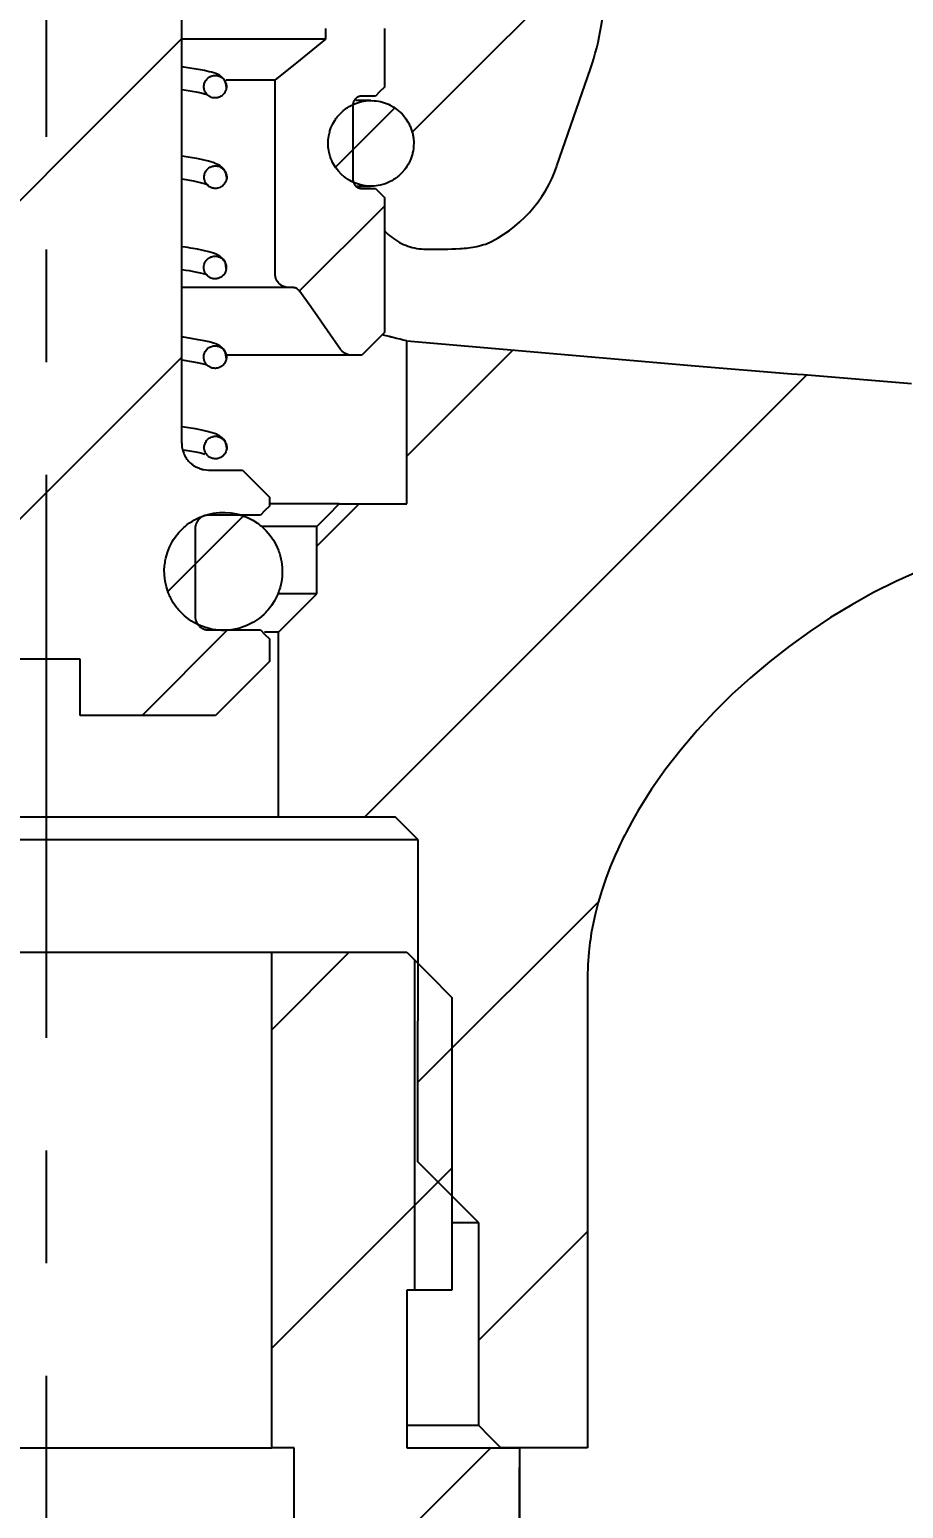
# Model space of a CAD drawing. Extents: x 0 to 1354, y 0 to 992.
# Drawn here: x 736.12 to 755.52, y 375.93 to 408.75 of the extents above; entities that cross this region are included whole.
import ezdxf

# ---------------------------------------------------------------- set-up
doc = ezdxf.new("R2010")
doc.units = 0
doc.header["$LTSCALE"] = 10
doc.header["$MEASUREMENT"] = 0
doc.header["$PDMODE"] = 3
doc.header["$PDSIZE"] = -10
doc.linetypes.add('CENTER', pattern=[2, 1.25, -0.25, 0.25, -0.25])
doc.layers.get('0').update_dxf_attribs({"linetype": 'CONTINUOUS'})
doc.layers.get('DEFPOINTS').update_dxf_attribs({"linetype": 'CONTINUOUS'})
doc.layers.add('1', color=7, linetype='CONTINUOUS')
doc.styles.add('Daelim Dimension', font='')
doc.styles.get('Daelim Dimension').set_extended_font_data('나눔고딕')
doc.dimstyles.new('DEFAULT', dxfattribs={"dimscale": 2, "dimtxt": 6, "dimasz": 2, "dimexe": 0, "dimexo": 2, "dimgap": 1, "dimtad": 1, "dimdec": 1, "dimzin": 9, "dimdsep": 46, "dimtxsty": 'Daelim Dimension', "dimcen": 0.5, "dimclrd": 5, "dimclre": 5, "dimclrt": 7, "dimadec": 1, "dimazin": 0, "dimtfac": 1, "dimtdec": 1, "dimtix": 1, "dimtmove": 0, "dimatfit": 3, "dimfxl": 1, "dimtolj": 1, "dimtzin": 1, "dimlwd": 9, "dimlwe": 9, "dimarcsym": 0})

# ---------------------------------------------------------------- blocks, each defined once
blk = doc.blocks.new('*D4')
at = {"color": 5, "lineweight": 9, "ltscale": 0.5, "transparency": 16777216}
for p, q in [((699.713, 471.394), (609.815, 471.394)), ((609.815, 467.394), (609.815, 316.775)), ((778.913, 312.775), (609.815, 312.775))]:
    blk.add_line(p, q, dxfattribs=at)
at = {"color": 5, "ltscale": 0.5, "transparency": 16777216}
for points in [[(609.149, 467.394), (610.482, 467.394), (609.815, 471.394)], [(609.149, 316.775), (610.482, 316.775), (609.815, 312.775)]]:
    blk.add_solid(points, dxfattribs=at)
at = {"layer": 'DEFPOINTS', "color": 0, "ltscale": 0.5, "transparency": 16777216}
for p in [(703.713, 471.394), (609.815, 312.775), (782.913, 312.775)]:
    blk.add_point(p, dxfattribs=at)
at = {"color": 7, "lineweight": -3, "ltscale": 0.5, "transparency": 16777216, "insert": (600.974, 392.085), "char_height": 12, "attachment_point": 5, "rotation": 90, "style": 'Daelim Dimension'}
blk.add_mtext('\\A1;158.6', dxfattribs=at)
blk = doc.blocks.new('*D5')
at = {"color": 5, "lineweight": 9, "ltscale": 0.5, "transparency": 16777216}
for p, q in [((690.623, 401.281), (649.23, 401.281)), ((649.23, 397.281), (649.23, 316.776)), ((778.913, 312.776), (649.23, 312.776))]:
    blk.add_line(p, q, dxfattribs=at)
at = {"color": 5, "ltscale": 0.5, "transparency": 16777216}
for points in [[(648.563, 397.281), (649.897, 397.281), (649.23, 401.281)], [(648.563, 316.776), (649.897, 316.776), (649.23, 312.776)]]:
    blk.add_solid(points, dxfattribs=at)
at = {"layer": 'DEFPOINTS', "color": 0, "ltscale": 0.5, "transparency": 16777216}
for p in [(694.623, 401.281), (649.23, 312.776), (782.913, 312.776)]:
    blk.add_point(p, dxfattribs=at)
at = {"color": 7, "lineweight": -3, "ltscale": 0.5, "transparency": 16777216, "insert": (640.389, 357.028), "char_height": 12, "attachment_point": 5, "rotation": 90, "style": 'Daelim Dimension'}
blk.add_mtext('\\A1;88.5', dxfattribs=at)

msp = doc.modelspace()

# ---------------------------------------------------------------- linework, layer by layer
at = {"color": 1, "linetype": 'CENTER'}
msp.add_line((736.499, 346.37), (736.499, 447.225), dxfattribs=at)
msp.add_line((747.829, 405.723), (748.57, 407.877))
for points in [[(739.499, 432.425), (739.499, 399.575)], [(744.617, 406.471), (748.893, 410.748)], [(742.699, 408.536), (742.699, 408.775)], [(743.999, 408.775), (743.999, 407.475)], [(733.499, 402.546), (739.499, 408.546)], [(742.699, 408.536), (742.481, 408.536), (741.84, 408.536), (740.822, 408.536), (739.499, 408.536)], [(741.574, 407.625), (742.137, 408.081), (742.699, 408.536)], [(740.211, 407.79), (740.164, 407.803), (740.113, 407.816), (740.004, 407.84), (739.877, 407.864), (739.723, 407.89), (739.548, 407.917), (739.503, 407.924)], [(740.061, 407.312), (740.045, 407.33), (740.031, 407.351), (740.025, 407.362), (740.019, 407.372), (740.014, 407.384), (740.009, 407.395), (740.005, 407.407), (740.002, 407.418), (739.999, 407.43), (739.997, 407.442), (739.994, 407.467), (739.994, 407.491), (739.996, 407.516), (740, 407.54), (740.007, 407.564), (740.016, 407.586), (740.021, 407.598), (740.027, 407.608), (740.033, 407.619), (740.04, 407.629), (740.055, 407.648), (740.072, 407.666), (740.091, 407.682), (740.111, 407.696), (740.122, 407.702), (740.133, 407.708), (740.144, 407.713), (740.155, 407.718), (740.179, 407.725), (740.203, 407.73), (740.215, 407.732), (740.227, 407.733), (740.24, 407.734), (740.252, 407.734), (740.276, 407.732), (740.3, 407.727), (740.312, 407.724), (740.324, 407.72), (740.336, 407.716), (740.347, 407.711), (740.358, 407.706), (740.369, 407.7), (740.379, 407.694), (740.389, 407.687), (740.409, 407.671), (740.426, 407.654), (740.442, 407.635), (740.456, 407.615), (740.468, 407.594), (740.477, 407.571), (740.482, 407.56), (740.485, 407.548), (740.488, 407.536), (740.49, 407.524), (740.493, 407.499), (740.493, 407.475), (740.491, 407.45), (740.487, 407.426), (740.484, 407.414), (740.48, 407.403), (740.476, 407.391), (740.471, 407.38), (740.46, 407.358), (740.447, 407.337), (740.439, 407.327), (740.432, 407.318), (740.423, 407.309), (740.414, 407.3), (740.396, 407.284), (740.376, 407.27), (740.365, 407.264), (740.354, 407.258), (740.343, 407.253), (740.332, 407.248), (740.32, 407.244), (740.308, 407.241), (740.296, 407.238), (740.284, 407.236), (740.26, 407.233), (740.235, 407.232), (740.223, 407.233), (740.211, 407.234), (740.199, 407.236), (740.187, 407.239), (740.163, 407.245), (740.14, 407.255), (740.129, 407.26), (740.118, 407.266), (740.108, 407.272), (740.098, 407.279), (740.079, 407.294), (740.061, 407.312)], [(740.493, 407.466), (740.482, 407.551), (740.457, 407.62), (740.423, 407.668), (740.385, 407.705), (740.344, 407.733), (740.307, 407.754), (740.258, 407.775), (740.211, 407.79)], [(739.508, 407.418), (739.691, 407.389), (739.822, 407.366), (739.931, 407.345), (740.008, 407.327), (740.066, 407.311)], [(741.574, 407.625), (741.295, 407.625), (740.488, 407.625)], [(741.574, 403.325), (741.574, 407.625)], [(743.999, 407.475), (743.899, 407.375), (743.799, 407.275)], [(742.978, 405.608), (742.92, 405.682), (742.871, 405.76), (742.849, 405.801), (742.829, 405.843), (742.812, 405.887), (742.796, 405.931), (742.772, 406.021), (742.756, 406.112), (742.754, 406.136), (742.752, 406.159), (742.75, 406.182), (742.75, 406.206), (742.75, 406.253), (742.752, 406.299), (742.764, 406.391), (742.785, 406.482), (742.791, 406.504), (742.799, 406.527), (742.806, 406.549), (742.814, 406.571), (742.832, 406.614), (742.853, 406.656), (742.875, 406.696), (742.899, 406.736), (742.911, 406.756), (742.925, 406.775), (742.939, 406.794), (742.953, 406.813), (743.014, 406.883), (743.081, 406.947), (743.118, 406.976), (743.155, 407.004), (743.175, 407.017), (743.194, 407.03), (743.214, 407.042), (743.234, 407.054), (743.318, 407.095), (743.404, 407.128), (743.427, 407.135), (743.449, 407.142), (743.472, 407.148), (743.495, 407.153), (743.541, 407.162), (743.587, 407.169), (743.679, 407.175), (743.773, 407.172), (743.819, 407.168), (743.865, 407.161), (743.911, 407.151), (743.956, 407.14), (744, 407.126), (744.044, 407.11), (744.087, 407.092), (744.13, 407.072), (744.211, 407.026), (744.286, 406.972), (744.304, 406.958), (744.322, 406.943), (744.34, 406.927), (744.357, 406.911), (744.39, 406.878), (744.421, 406.843), (744.478, 406.77), (744.528, 406.691), (744.539, 406.67), (744.549, 406.649), (744.56, 406.628), (744.569, 406.607), (744.587, 406.564), (744.602, 406.52), (744.616, 406.476), (744.627, 406.431), (744.632, 406.408), (744.636, 406.385), (744.64, 406.362), (744.643, 406.338), (744.649, 406.245), (744.647, 406.152), (744.642, 406.106), (744.635, 406.06), (744.631, 406.037), (744.626, 406.014), (744.62, 405.991), (744.614, 405.969), (744.585, 405.88), (744.547, 405.796), (744.536, 405.775), (744.525, 405.754), (744.513, 405.734), (744.5, 405.714), (744.474, 405.675), (744.446, 405.638), (744.386, 405.568), (744.318, 405.504), (744.3, 405.489), (744.281, 405.474), (744.263, 405.46), (744.244, 405.447), (744.205, 405.421), (744.165, 405.397), (744.124, 405.375), (744.082, 405.356), (744.039, 405.338), (743.994, 405.322), (743.905, 405.298), (743.813, 405.282), (743.767, 405.278), (743.72, 405.275), (743.673, 405.276), (743.626, 405.278), (743.534, 405.29), (743.444, 405.31), (743.399, 405.324), (743.355, 405.34), (743.312, 405.358), (743.27, 405.378), (743.229, 405.4), (743.189, 405.424), (743.17, 405.437), (743.15, 405.45), (743.131, 405.464), (743.113, 405.478), (743.042, 405.539), (742.978, 405.608)], [(742.912, 405.695), (744.229, 407.013)], [(743.499, 407.275), (743.48, 407.274), (743.46, 407.271), (743.441, 407.267), (743.423, 407.26), (743.414, 407.256), (743.405, 407.252), (743.397, 407.247), (743.388, 407.242), (743.373, 407.23), (743.358, 407.217), (743.345, 407.202), (743.333, 407.186), (743.323, 407.17), (743.315, 407.152), (743.311, 407.143), (743.308, 407.133), (743.305, 407.124), (743.303, 407.114), (743.302, 407.105), (743.3, 407.095), (743.3, 407.085), (743.299, 407.075)], [(743.299, 407.075), (743.299, 405.425)], [(743.699, 407.175), (743.616, 407.175), (743.368, 407.175)], [(743.799, 407.275), (743.499, 407.275)], [(740.475, 405.588), (740.435, 405.649), (740.395, 405.695), (740.357, 405.725), (740.319, 405.747), (740.261, 405.774), (740.201, 405.797), (740.095, 405.83), (739.971, 405.859), (739.836, 405.886), (739.685, 405.912), (739.509, 405.939)], [(740.001, 405.445), (740, 405.469), (740, 405.494), (740.003, 405.519), (740.009, 405.543), (740.012, 405.554), (740.016, 405.566), (740.021, 405.577), (740.026, 405.588), (740.038, 405.61), (740.053, 405.63), (740.069, 405.648), (740.087, 405.665), (740.106, 405.68), (740.127, 405.694), (740.137, 405.699), (740.149, 405.705), (740.16, 405.709), (740.172, 405.714), (740.183, 405.717), (740.195, 405.72), (740.207, 405.722), (740.219, 405.724), (740.244, 405.726), (740.268, 405.725), (740.281, 405.724), (740.293, 405.722), (740.305, 405.72), (740.317, 405.717), (740.34, 405.709), (740.362, 405.699), (740.373, 405.693), (740.384, 405.687), (740.394, 405.68), (740.404, 405.672), (740.422, 405.656), (740.439, 405.638), (740.447, 405.629), (740.454, 405.619), (740.461, 405.609), (740.467, 405.598), (740.473, 405.587), (740.478, 405.576), (740.483, 405.565), (740.487, 405.553), (740.494, 405.53), (740.498, 405.505), (740.499, 405.481), (740.499, 405.456), (740.496, 405.432), (740.49, 405.408), (740.487, 405.396), (740.483, 405.384), (740.478, 405.373), (740.473, 405.362), (740.461, 405.341), (740.446, 405.321), (740.43, 405.302), (740.413, 405.285), (740.403, 405.277), (740.393, 405.27), (740.383, 405.263), (740.372, 405.257), (740.351, 405.246), (740.328, 405.237), (740.316, 405.233), (740.304, 405.23), (740.292, 405.228), (740.28, 405.226), (740.255, 405.224), (740.231, 405.225), (740.218, 405.226), (740.206, 405.228), (740.194, 405.23), (740.182, 405.233), (740.171, 405.237), (740.159, 405.241), (740.148, 405.246), (740.137, 405.251), (740.115, 405.264), (740.095, 405.278), (740.077, 405.294), (740.06, 405.312), (740.045, 405.331), (740.032, 405.352), (740.026, 405.363), (740.021, 405.374), (740.016, 405.385), (740.012, 405.397), (740.006, 405.421), (740.001, 405.445)], [(739.503, 405.435), (739.764, 405.391), (739.88, 405.367), (739.973, 405.344), (740.027, 405.328), (740.065, 405.315), (740.081, 405.308)], [(740.499, 405.461), (740.487, 405.524), (740.475, 405.588)], [(743.299, 405.425), (743.3, 405.406), (743.303, 405.386), (743.305, 405.377), (743.308, 405.367), (743.311, 405.358), (743.315, 405.349), (743.319, 405.34), (743.323, 405.331), (743.328, 405.322), (743.333, 405.314), (743.345, 405.298), (743.358, 405.284), (743.373, 405.271), (743.388, 405.259), (743.405, 405.249), (743.423, 405.24), (743.432, 405.237), (743.441, 405.234), (743.451, 405.231), (743.46, 405.229), (743.48, 405.226), (743.499, 405.225)], [(743.37, 405.275), (743.617, 405.275), (743.699, 405.275)], [(743.499, 405.225), (743.799, 405.225)], [(743.799, 405.225), (743.899, 405.125), (743.999, 405.025)], [(742.116, 402.95), (743.999, 404.833)], [(743.999, 405.025), (743.999, 402.025)], [(743.999, 404.288), (744.009, 404.277), (744.045, 404.24), (744.082, 404.205), (744.121, 404.172), (744.161, 404.14), (744.202, 404.11), (744.245, 404.081), (744.289, 404.054), (744.334, 404.028), (744.379, 404.005), (744.426, 403.984), (744.473, 403.964), (744.521, 403.946), (744.569, 403.931), (744.619, 403.917), (744.669, 403.905), (744.72, 403.895), (744.77, 403.887), (744.821, 403.881), (744.872, 403.877), (744.923, 403.875), (744.974, 403.876)], [(739.578, 403.921), (739.502, 403.932)], [(740.49, 403.439), (740.483, 403.525), (740.462, 403.595), (740.431, 403.645), (740.395, 403.683), (740.356, 403.715), (740.319, 403.738), (740.265, 403.765), (740.208, 403.787), (740.102, 403.82), (739.98, 403.85), (739.848, 403.877), (739.699, 403.902), (739.639, 403.912), (739.578, 403.921)], [(739.505, 403.426), (739.589, 403.414), (739.668, 403.401), (739.798, 403.377), (739.907, 403.354), (739.979, 403.335), (740.033, 403.319), (740.06, 403.309), (740.073, 403.303), (740.074, 403.302)], [(740.054, 403.304), (740.039, 403.323), (740.026, 403.344), (740.02, 403.355), (740.014, 403.366), (740.009, 403.377), (740.005, 403.389), (740.002, 403.4), (739.998, 403.412), (739.996, 403.424), (739.994, 403.436), (739.992, 403.461), (739.992, 403.485), (739.995, 403.51), (740, 403.534), (740.007, 403.557), (740.017, 403.58), (740.022, 403.591), (740.029, 403.602), (740.035, 403.612), (740.042, 403.622), (740.058, 403.641), (740.076, 403.658), (740.095, 403.673), (740.115, 403.687), (740.126, 403.693), (740.137, 403.698), (740.149, 403.703), (740.16, 403.707), (740.184, 403.714), (740.208, 403.719), (740.22, 403.72), (740.232, 403.721), (740.245, 403.721), (740.257, 403.721), (740.281, 403.718), (740.305, 403.713), (740.317, 403.709), (740.329, 403.705), (740.34, 403.701), (740.351, 403.696), (740.362, 403.69), (740.373, 403.684), (740.383, 403.677), (740.393, 403.67), (740.412, 403.654), (740.429, 403.636), (740.444, 403.617), (740.458, 403.596), (740.469, 403.575), (740.478, 403.552), (740.482, 403.54), (740.485, 403.528), (740.487, 403.516), (740.489, 403.504), (740.491, 403.48), (740.491, 403.455), (740.488, 403.43), (740.483, 403.407), (740.48, 403.395), (740.476, 403.383), (740.472, 403.372), (740.466, 403.36), (740.455, 403.339), (740.441, 403.319), (740.433, 403.309), (740.425, 403.3), (740.416, 403.291), (740.408, 403.282), (740.388, 403.267), (740.368, 403.254), (740.357, 403.248), (740.346, 403.242), (740.335, 403.237), (740.323, 403.233), (740.312, 403.229), (740.3, 403.226), (740.288, 403.224), (740.276, 403.222), (740.251, 403.219), (740.227, 403.22), (740.214, 403.221), (740.202, 403.222), (740.19, 403.225), (740.178, 403.227), (740.155, 403.235), (740.132, 403.245), (740.121, 403.25), (740.111, 403.256), (740.1, 403.263), (740.09, 403.27), (740.072, 403.286), (740.054, 403.304)], [(741.874, 403.025), (741.86, 403.026), (741.845, 403.027), (741.83, 403.028), (741.816, 403.031), (741.802, 403.034), (741.787, 403.038), (741.773, 403.043), (741.76, 403.048), (741.733, 403.061), (741.708, 403.076), (741.696, 403.084), (741.684, 403.093), (741.673, 403.103), (741.662, 403.113), (741.643, 403.135), (741.625, 403.158), (741.617, 403.171), (741.61, 403.184), (741.603, 403.197), (741.597, 403.21), (741.592, 403.224), (741.587, 403.238), (741.583, 403.252), (741.58, 403.267), (741.576, 403.296), (741.574, 403.325)], [(741.874, 403.025), (741.591, 403.025), (740.77, 403.025), (739.499, 403.025)], [(741.96, 403.025), (741.874, 403.025)], [(742.124, 402.94), (742.117, 402.95), (742.109, 402.959), (742.101, 402.967), (742.092, 402.976), (742.073, 402.99), (742.053, 403.003), (742.042, 403.008), (742.031, 403.012), (742.019, 403.016), (742.008, 403.02), (741.996, 403.022), (741.984, 403.024), (741.972, 403.025), (741.96, 403.025)], [(743.025, 401.653), (742.74, 402.061), (742.454, 402.468), (742.289, 402.704), (742.124, 402.94)], [(740.206, 401.791), (740.159, 401.805), (740.107, 401.818), (739.997, 401.842), (739.869, 401.867), (739.714, 401.893), (739.538, 401.92), (739.503, 401.925)], [(740.491, 401.462), (740.481, 401.547), (740.457, 401.617), (740.423, 401.666), (740.385, 401.703), (740.344, 401.732), (740.306, 401.753), (740.256, 401.776), (740.206, 401.791)], [(743.999, 402.025), (743.749, 401.775), (743.499, 401.525)], [(744.499, 401.839), (744.49, 401.841), (744.462, 401.848), (744.415, 401.86), (744.349, 401.876), (744.265, 401.896), (744.163, 401.921), (744.148, 401.924), (744.134, 401.928), (744.119, 401.932), (744.104, 401.935), (744.073, 401.943), (744.041, 401.95), (743.951, 401.972)], [(744.499, 398.225), (744.499, 401.839)], [(744.499, 401.839), (746.632, 401.655), (748.765, 401.471), (750.898, 401.29), (753.032, 401.113), (753.299, 401.092), (753.565, 401.071), (753.832, 401.049), (754.099, 401.028), (754.633, 400.986), (755.166, 400.942), (755.699, 400.894)], [(732.149, 394.125), (739.499, 401.475)], [(740.072, 401.298), (740.054, 401.316), (740.039, 401.335), (740.032, 401.346), (740.026, 401.356), (740.02, 401.367), (740.014, 401.378), (740.01, 401.389), (740.005, 401.401), (740.002, 401.413), (739.999, 401.424), (739.994, 401.449), (739.992, 401.473), (739.992, 401.498), (739.995, 401.522), (740, 401.546), (740.008, 401.569), (740.012, 401.581), (740.017, 401.592), (740.023, 401.603), (740.029, 401.614), (740.043, 401.634), (740.059, 401.653), (740.076, 401.67), (740.095, 401.685), (740.106, 401.692), (740.116, 401.699), (740.127, 401.705), (740.138, 401.71), (740.161, 401.719), (740.184, 401.726), (740.196, 401.729), (740.209, 401.731), (740.221, 401.732), (740.233, 401.733), (740.258, 401.732), (740.282, 401.73), (740.294, 401.727), (740.306, 401.724), (740.318, 401.721), (740.329, 401.717), (740.341, 401.712), (740.352, 401.707), (740.363, 401.702), (740.373, 401.695), (740.394, 401.681), (740.412, 401.665), (740.429, 401.648), (740.445, 401.629), (740.458, 401.608), (740.469, 401.586), (740.474, 401.575), (740.478, 401.563), (740.482, 401.551), (740.485, 401.54), (740.49, 401.516), (740.492, 401.491), (740.492, 401.466), (740.489, 401.442), (740.487, 401.43), (740.484, 401.418), (740.48, 401.406), (740.476, 401.394), (740.467, 401.372), (740.455, 401.35), (740.441, 401.33), (740.425, 401.311), (740.408, 401.294), (740.388, 401.279), (740.378, 401.272), (740.368, 401.265), (740.357, 401.259), (740.346, 401.254), (740.335, 401.249), (740.323, 401.245), (740.312, 401.241), (740.3, 401.238), (740.276, 401.233), (740.251, 401.231), (740.239, 401.231), (740.227, 401.232), (740.214, 401.233), (740.202, 401.234), (740.178, 401.239), (740.155, 401.247), (740.143, 401.251), (740.132, 401.257), (740.121, 401.262), (740.111, 401.269), (740.09, 401.282), (740.072, 401.298)], [(743.271, 401.525), (742.941, 401.525), (741.984, 401.525), (740.493, 401.525)], [(743.271, 401.525), (743.235, 401.527), (743.2, 401.534), (743.182, 401.539), (743.165, 401.544), (743.149, 401.551), (743.132, 401.559), (743.117, 401.568), (743.102, 401.578), (743.087, 401.588), (743.073, 401.6), (743.06, 401.612), (743.048, 401.625), (743.036, 401.639), (743.025, 401.653)], [(743.499, 401.525), (743.271, 401.525)], [(744.499, 399.283), (746.853, 401.636)], [(739.504, 401.42), (739.762, 401.378), (739.881, 401.356), (739.977, 401.335), (740.023, 401.323), (740.061, 401.313)], [(743.556, 391.268), (753.374, 401.086)], [(740.273, 399.768), (740.227, 399.786), (740.176, 399.803), (740.068, 399.833), (739.944, 399.861), (739.807, 399.887), (739.653, 399.913), (739.508, 399.935)], [(739.499, 399.575), (739.5, 399.561), (739.5, 399.546), (739.501, 399.531), (739.502, 399.516), (739.506, 399.487), (739.511, 399.458), (739.525, 399.401), (739.545, 399.346), (739.557, 399.319), (739.57, 399.292), (739.585, 399.266), (739.601, 399.241), (739.618, 399.217), (739.636, 399.194), (739.655, 399.172), (739.676, 399.151), (739.697, 399.13), (739.719, 399.111), (739.73, 399.102), (739.742, 399.093), (739.754, 399.084), (739.766, 399.076), (739.817, 399.046), (739.87, 399.021), (739.897, 399.01), (739.925, 399.001), (739.94, 398.997), (739.954, 398.993), (739.968, 398.99), (739.983, 398.987), (740.041, 398.978), (740.099, 398.975)], [(740.031, 399.352), (740.02, 399.375), (740.012, 399.398), (740.008, 399.41), (740.005, 399.422), (740.003, 399.434), (740.001, 399.446), (740, 399.458), (740, 399.47), (740, 399.483), (740.001, 399.495), (740.004, 399.519), (740.01, 399.543), (740.018, 399.567), (740.028, 399.589), (740.04, 399.61), (740.054, 399.63), (740.062, 399.64), (740.071, 399.649), (740.079, 399.657), (740.088, 399.665), (740.108, 399.68), (740.129, 399.693), (740.151, 399.704), (740.174, 399.713), (740.186, 399.716), (740.198, 399.719), (740.21, 399.722), (740.222, 399.723), (740.246, 399.725), (740.271, 399.724), (740.283, 399.723), (740.295, 399.721), (740.307, 399.718), (740.319, 399.715), (740.342, 399.707), (740.365, 399.697), (740.376, 399.691), (740.386, 399.684), (740.396, 399.677), (740.406, 399.67), (740.415, 399.662), (740.424, 399.654), (740.433, 399.645), (740.441, 399.636), (740.456, 399.616), (740.469, 399.595), (740.48, 399.573), (740.488, 399.55), (740.494, 399.526), (740.498, 399.502), (740.499, 399.49), (740.5, 399.477), (740.5, 399.465), (740.499, 399.453), (740.496, 399.429), (740.49, 399.405), (740.482, 399.381), (740.472, 399.359), (740.466, 399.348), (740.46, 399.338), (740.453, 399.327), (740.446, 399.318), (740.429, 399.299), (740.411, 399.282), (740.402, 399.275), (740.392, 399.267), (740.382, 399.261), (740.371, 399.254), (740.349, 399.243), (740.326, 399.235), (740.314, 399.231), (740.302, 399.228), (740.29, 399.226), (740.278, 399.224), (740.266, 399.223), (740.254, 399.223), (740.241, 399.223), (740.229, 399.224), (740.205, 399.227), (740.181, 399.233), (740.169, 399.236), (740.158, 399.241), (740.146, 399.245), (740.135, 399.251), (740.114, 399.263), (740.094, 399.278), (740.085, 399.286), (740.076, 399.294), (740.067, 399.303), (740.059, 399.312), (740.044, 399.331), (740.031, 399.352)], [(740.5, 399.461), (740.487, 399.545), (740.462, 399.613), (740.429, 399.661), (740.391, 399.698), (740.349, 399.728), (740.309, 399.751), (740.291, 399.76), (740.273, 399.768)], [(739.537, 399.425), (739.684, 399.401), (739.814, 399.377), (739.922, 399.353), (740.013, 399.33)], [(740.099, 398.975), (740.849, 398.975)], [(740.849, 398.975), (741.149, 398.675), (741.449, 398.375)], [(741.449, 398.175), (741.349, 398.075), (741.249, 397.975)], [(741.449, 398.375), (741.449, 398.175)], [(742.999, 398.225), (742.6, 398.225), (741.45, 398.225)], [(742.499, 397.725), (742.749, 397.975), (742.999, 398.225)], [(742.499, 397.283), (743.442, 398.225)], [(742.999, 398.225), (744.499, 398.225)], [(739.132, 396.51), (739.117, 396.638), (739.115, 396.766), (739.119, 396.83), (739.125, 396.893), (739.13, 396.925), (739.135, 396.957), (739.141, 396.989), (739.148, 397.021), (739.183, 397.144), (739.23, 397.263), (739.244, 397.292), (739.258, 397.321), (739.273, 397.35), (739.289, 397.378), (739.322, 397.433), (739.358, 397.486), (739.438, 397.587), (739.527, 397.679), (739.551, 397.701), (739.575, 397.723), (739.6, 397.743), (739.625, 397.763), (739.677, 397.801), (739.73, 397.836), (739.786, 397.869), (739.842, 397.899), (739.871, 397.913), (739.901, 397.926), (739.931, 397.939), (739.961, 397.95), (740.083, 397.99), (740.208, 398.017), (740.272, 398.026), (740.336, 398.032), (740.368, 398.034), (740.401, 398.035), (740.433, 398.035), (740.465, 398.035), (740.593, 398.024), (740.719, 398.002), (740.75, 397.994), (740.781, 397.986), (740.812, 397.976), (740.843, 397.967), (740.904, 397.944), (740.963, 397.92), (741.077, 397.861), (741.185, 397.792), (741.211, 397.773), (741.237, 397.753), (741.262, 397.733), (741.286, 397.712), (741.333, 397.668), (741.378, 397.623), (741.421, 397.575), (741.462, 397.525), (741.5, 397.473), (741.535, 397.419), (741.598, 397.307), (741.649, 397.19), (741.66, 397.16), (741.671, 397.129), (741.68, 397.098), (741.689, 397.067), (741.704, 397.004), (741.716, 396.941), (741.731, 396.814), (741.734, 396.686), (741.732, 396.654), (741.73, 396.621), (741.727, 396.589), (741.724, 396.557), (741.714, 396.494), (741.701, 396.431), (741.685, 396.369), (741.666, 396.308), (741.655, 396.277), (741.644, 396.247), (741.632, 396.217), (741.619, 396.187), (741.56, 396.073), (741.491, 395.965), (741.453, 395.914), (741.412, 395.864), (741.39, 395.84), (741.368, 395.816), (741.345, 395.793), (741.322, 395.771), (741.225, 395.688), (741.119, 395.615), (741.092, 395.598), (741.064, 395.582), (741.035, 395.566), (741.007, 395.552), (740.948, 395.525), (740.889, 395.5), (740.767, 395.461), (740.641, 395.433), (740.609, 395.428), (740.577, 395.424), (740.545, 395.421), (740.513, 395.418), (740.449, 395.415), (740.385, 395.416), (740.321, 395.419), (740.257, 395.426), (740.225, 395.43), (740.194, 395.436), (740.162, 395.442), (740.13, 395.449), (740.007, 395.484), (739.887, 395.53), (739.829, 395.558), (739.773, 395.589), (739.717, 395.622), (739.664, 395.658), (739.564, 395.738), (739.471, 395.827), (739.449, 395.85), (739.428, 395.875), (739.407, 395.9), (739.387, 395.925), (739.349, 395.977), (739.314, 396.03), (739.281, 396.085), (739.251, 396.142), (739.237, 396.171), (739.224, 396.2), (739.212, 396.23), (739.2, 396.26), (739.16, 396.383), (739.132, 396.51)], [(739.195, 396.275), (740.875, 397.955)], [(740.099, 397.975), (740.085, 397.975), (740.07, 397.974), (740.055, 397.972), (740.041, 397.969), (740.012, 397.962), (739.985, 397.952), (739.971, 397.946), (739.958, 397.94), (739.945, 397.933), (739.933, 397.925), (739.909, 397.907), (739.887, 397.887), (739.877, 397.877), (739.868, 397.866), (739.859, 397.854), (739.85, 397.842), (739.842, 397.83), (739.835, 397.817), (739.828, 397.804), (739.822, 397.79), (739.812, 397.762), (739.805, 397.734), (739.801, 397.704), (739.799, 397.675)], [(741.249, 397.975), (740.099, 397.975)], [(739.799, 397.675), (739.799, 395.725)], [(742.499, 397.725), (742.19, 397.725), (741.293, 397.725)], [(742.499, 396.225), (742.499, 397.725)], [(755.86, 396.732), (755.351, 396.503), (754.855, 396.254), (754.371, 395.986), (753.899, 395.698), (753.438, 395.392), (752.989, 395.069), (752.551, 394.727), (752.125, 394.366), (751.713, 393.99), (751.319, 393.599), (750.943, 393.194), (750.586, 392.775), (750.248, 392.34), (749.931, 391.889), (749.78, 391.657), (749.635, 391.421), (749.497, 391.18), (749.365, 390.933), (749.333, 390.871), (749.301, 390.808), (749.27, 390.745), (749.239, 390.682), (749.179, 390.555), (749.122, 390.427), (749.013, 390.169), (748.914, 389.908), (748.824, 389.644), (748.744, 389.377), (748.675, 389.107), (748.617, 388.833), (748.592, 388.695), (748.57, 388.556), (748.56, 388.486), (748.551, 388.416), (748.543, 388.345), (748.536, 388.275), (748.515, 387.994), (748.508, 387.712)], [(742.499, 396.225), (742.282, 396.225), (741.645, 396.225)], [(741.649, 395.375), (742.074, 395.8), (742.499, 396.225)], [(739.799, 395.725), (739.801, 395.696), (739.805, 395.666), (739.808, 395.652), (739.812, 395.638), (739.817, 395.624), (739.822, 395.61), (739.828, 395.597), (739.835, 395.584), (739.842, 395.571), (739.85, 395.558), (739.868, 395.535), (739.887, 395.513), (739.898, 395.503), (739.909, 395.493), (739.921, 395.484), (739.933, 395.476), (739.958, 395.461), (739.985, 395.448), (739.998, 395.443), (740.012, 395.438), (740.027, 395.434), (740.041, 395.431), (740.07, 395.427), (740.099, 395.425)], [(738.62, 393.525), (740.52, 395.425)], [(740.099, 395.425), (741.249, 395.425)], [(741.249, 395.425), (741.349, 395.325), (741.449, 395.225)], [(741.649, 395.375), (741.57, 395.375), (741.335, 395.375)], [(741.449, 395.225), (741.449, 394.725)], [(741.649, 391.268), (741.649, 395.375)], [(737.249, 394.775), (735.749, 394.775)], [(737.249, 393.525), (737.249, 394.775)], [(741.449, 394.725), (740.905, 394.181), (740.36, 393.636), (740.305, 393.581), (740.249, 393.525)], [(740.249, 393.525), (737.249, 393.525)], [(736.499, 391.267), (734.494, 391.267), (732.626, 391.267), (731.021, 391.267), (729.79, 391.267), (729.016, 391.267), (728.752, 391.267)], [(736.499, 391.268), (734.908, 391.268), (733.472, 391.268), (732.333, 391.268), (731.601, 391.268), (731.349, 391.268)], [(741.649, 391.268), (741.397, 391.268), (740.666, 391.268), (739.526, 391.268), (738.091, 391.268), (736.499, 391.268)], [(744.247, 391.267), (743.983, 391.267), (743.209, 391.267), (741.978, 391.267), (740.373, 391.267), (738.505, 391.267), (736.499, 391.267)], [(744.247, 391.267), (742.948, 391.268), (741.649, 391.268)], [(744.747, 390.767), (744.497, 391.017), (744.247, 391.267)], [(736.499, 390.767), (734.664, 390.767), (732.921, 390.767), (731.357, 390.767), (730.051, 390.767), (729.069, 390.767), (728.459, 390.767), (728.252, 390.767)], [(744.747, 390.767), (744.54, 390.767), (743.93, 390.767), (742.947, 390.767), (741.642, 390.767), (740.078, 390.767), (738.335, 390.767), (736.499, 390.767)], [(744.744, 383.617), (744.744, 384.51), (744.745, 385.404), (744.746, 388.085), (744.747, 390.767)], [(744.745, 385.386), (748.748, 389.389)], [(731.499, 388.27), (731.7, 388.27), (732.291, 388.27), (733.223, 388.27), (734.42, 388.27), (735.787, 388.27), (737.212, 388.27), (738.578, 388.27), (739.776, 388.27), (740.708, 388.27), (741.299, 388.27), (741.499, 388.27)], [(741.499, 388.27), (744.499, 388.27)], [(741.499, 377.27), (741.499, 388.27)], [(741.499, 386.553), (743.217, 388.27)], [(744.499, 388.27), (744.999, 387.77), (745.499, 387.27)], [(744.671, 388.098), (744.671, 380.77)], [(748.507, 387.712), (748.507, 377.27)], [(748.507, 387.712), (748.508, 387.712)], [(745.499, 387.27), (745.499, 380.77)], [(741.499, 379.482), (745.499, 383.482)], [(746.094, 382.267), (745.419, 382.942), (744.744, 383.617)], [(746.094, 382.267), (745.944, 382.267), (745.5, 382.267)], [(746.092, 377.767), (746.092, 378.891), (746.093, 380.016), (746.093, 381.141), (746.094, 382.267)], [(746.093, 379.663), (748.507, 382.077)], [(745.499, 380.77), (744.499, 380.77)], [(744.499, 380.77), (744.499, 377.27)], [(746.092, 377.767), (745.685, 377.767), (744.5, 377.767)], [(746.592, 377.266), (746.342, 377.516), (746.092, 377.767)], [(741.499, 368.816), (741.557, 369.075), (741.609, 369.336), (741.633, 369.467), (741.657, 369.598), (741.679, 369.729), (741.7, 369.861), (741.774, 370.387), (741.834, 370.914), (741.881, 371.442), (741.918, 371.971), (741.945, 372.499), (741.965, 373.029), (741.979, 373.559), (741.988, 374.088), (741.994, 374.619), (741.997, 375.149), (741.999, 375.679), (741.999, 376.21), (741.999, 376.74), (741.999, 377.27)], [(741.999, 377.27), (741.499, 377.27)], [(741.959, 372.87), (746.359, 377.27)], [(744.499, 377.27), (746.999, 377.27)], [(748.507, 377.27), (746.592, 377.27)], [(746.592, 377.266), (746.592, 377.27)], [(746.999, 377.27), (746.999, 376.468), (746.999, 375.666)], [(746.999, 362.77), (746.999, 362.982), (746.999, 363.612), (746.999, 364.641), (746.999, 366.039), (746.999, 367.766), (746.999, 369.77), (746.999, 371.994), (746.999, 374.372), (746.999, 376.835)]]:
    msp.add_lwpolyline(points)
for centre, major_axis, ratio, start_param, end_param in [((742.961, 409.807), (5.851, -0.979), 0.999374, 6.117481, 6.44889), ((745.025, 406.691), (1.723, -2.416), 0.999081, 6.089891, 6.902343)]:
    msp.add_ellipse(centre, major_axis=major_axis, ratio=ratio, start_param=start_param, end_param=end_param)
msp.add_spline([(744.949, 403.876), (745.679, 403.891), (746.052, 403.938), (746.252, 403.99), (746.273, 403.995)], degree=3)
at = {"layer": '1'}
msp.add_line((731.499, 377.27), (741.499, 377.27), dxfattribs=at)

# ---------------------------------------------------------------- dimensions: what is measured, and where the dimension line sits
at = {"color": 5, "lineweight": -3, "ltscale": 0.5}
for base, p1, p2, picture, middle in [((609.815, 312.775), (703.713, 471.394), (782.913, 312.775), '*D4', (609.815, 392.085)), ((649.23, 312.776), (694.623, 401.281), (782.913, 312.776), '*D5', (649.23, 357.028))]:
    dim = msp.add_linear_dim(base=base, p1=p1, p2=p2, angle=90, dimstyle='DEFAULT', dxfattribs=at)
    dim.commit()
    dim.dimension.update_dxf_attribs({"geometry": picture, "text_midpoint": middle, "dimtype": 160})

doc.saveas('drawing.dxf')
